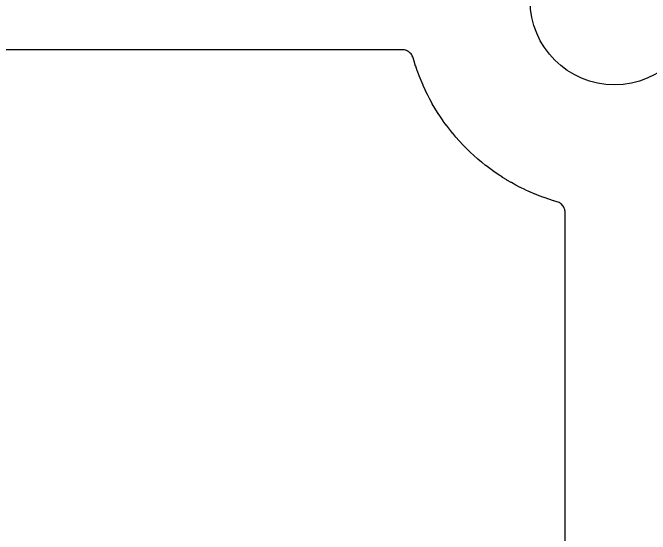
# Model space of a CAD drawing. Header units: millimetres. Extents: x -54 to 54, y -54 to 54.
# Drawn here: x -13.19 to 0.78, y -11.7 to -0.27 of the extents above; entities that cross this region are included whole.
import ezdxf

# ---------------------------------------------------------------- set-up
doc = ezdxf.new("R2010")
doc.units = ezdxf.units.MM
doc.layers.add('CUT_INNER', color=6, linetype='Continuous')
doc.layers.add('ENGRAVE', color=7, linetype='Continuous')

msp = doc.modelspace()

# ---------------------------------------------------------------- linework, layer by layer
at = {"layer": 'CUT_INNER'}
msp.add_lwpolyline([(-1.08, -15.84), (-1.08, -4.6534), (-1.0812, -4.6286), (-1.0849, -4.6041), (-1.091, -4.5801), (-1.0994, -4.5568), (-1.1101, -4.5345), (-1.1229, -4.5133), (-1.1378, -4.4935), (-1.1546, -4.4752), (-1.173, -4.4588), (-1.1931, -4.4442), (-1.2144, -4.4317), (-1.237, -4.4213), (-1.2604, -4.4132), (-1.3309, -4.3928), (-1.3339, -4.3919), (-1.4383, -4.3588), (-1.4412, -4.3578), (-1.5449, -4.3222), (-1.5478, -4.3212), (-1.6505, -4.283), (-1.6533, -4.2819), (-1.7551, -4.2412), (-1.7579, -4.24), (-1.8586, -4.1968), (-1.8615, -4.1956), (-1.9611, -4.1499), (-1.9639, -4.1486), (-2.0623, -4.1006), (-2.0651, -4.0992), (-2.1623, -4.0487), (-2.1651, -4.0473), (-2.2611, -3.9944), (-2.2637, -3.9929), (-2.3584, -3.9377), (-2.361, -3.9362), (-2.4543, -3.8787), (-2.4569, -3.877), (-2.5488, -3.8173), (-2.5513, -3.8156), (-2.6417, -3.7536), (-2.6442, -3.7518), (-2.733, -3.6876), (-2.7355, -3.6858), (-2.8227, -3.6194), (-2.8251, -3.6176), (-2.9107, -3.5491), (-2.913, -3.5471), (-2.9969, -3.4766), (-2.9992, -3.4746), (-3.0813, -3.402), (-3.0836, -3.3999), (-3.1639, -3.3253), (-3.1661, -3.3232), (-3.2445, -3.2467), (-3.2467, -3.2445), (-3.3232, -3.1661), (-3.3253, -3.1639), (-3.3999, -3.0836), (-3.402, -3.0813), (-3.4746, -2.9992), (-3.4766, -2.9969), (-3.5471, -2.913), (-3.5491, -2.9107), (-3.6176, -2.8251), (-3.6194, -2.8227), (-3.6858, -2.7355), (-3.6876, -2.733), (-3.7518, -2.6442), (-3.7536, -2.6417), (-3.8156, -2.5513), (-3.8173, -2.5488), (-3.877, -2.4569), (-3.8787, -2.4543), (-3.9362, -2.361), (-3.9377, -2.3584), (-3.9929, -2.2637), (-3.9944, -2.2611), (-4.0473, -2.1651), (-4.0487, -2.1623), (-4.0992, -2.0651), (-4.1006, -2.0623), (-4.1486, -1.9639), (-4.1499, -1.9611), (-4.1956, -1.8615), (-4.1968, -1.8586), (-4.24, -1.7579), (-4.2412, -1.7551), (-4.2819, -1.6533), (-4.283, -1.6505), (-4.3212, -1.5478), (-4.3222, -1.5449), (-4.3578, -1.4412), (-4.3588, -1.4383), (-4.3919, -1.3339), (-4.3928, -1.3309), (-4.4132, -1.2604), (-4.4213, -1.237), (-4.4317, -1.2144), (-4.4442, -1.1931), (-4.4588, -1.173), (-4.4752, -1.1546), (-4.4935, -1.1378), (-4.5133, -1.1229), (-4.5345, -1.1101), (-4.5568, -1.0994), (-4.5801, -1.091), (-4.6041, -1.0849), (-4.6286, -1.0812), (-4.6534, -1.08), (-26.4331, -1.08)], dxfattribs=at)
msp.add_circle((0, 0), 1.85, dxfattribs=at)
at = {"layer": 'ENGRAVE'}
msp.add_circle((0, 15.4308), 35.6208, dxfattribs=at)

doc.saveas('drawing.dxf')
